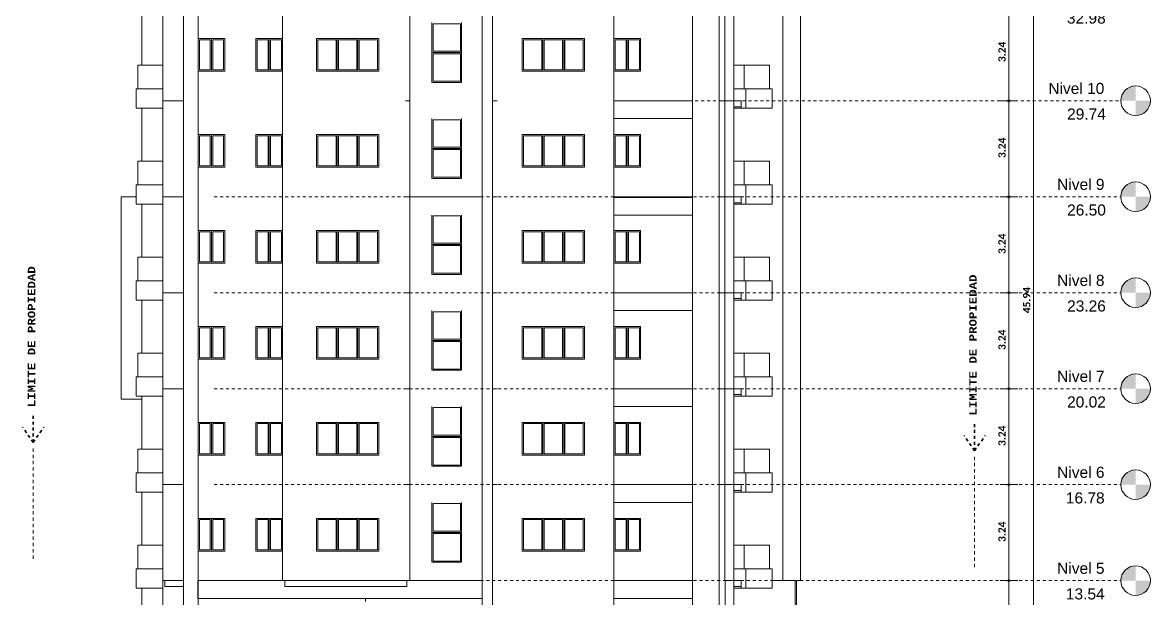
# Model space of a CAD drawing. Header units: metres. Extents: x -144 to 1000, y -717 to 29.
# Drawn here: x 102.48 to 140.6, y -646.13 to -626.69 of the extents above; entities that cross this region are included whole.
import ezdxf

# ---------------------------------------------------------------- set-up
doc = ezdxf.new("R2010")
doc.units = ezdxf.units.M
for name, pattern in [('Basculante', [0.11625, 0.075, -0.04125]), ('basculante modificado', [0.18, 0.1125, -0.0675]), ('Punto 1 mm', [0.075, 0, -0.075])]:
    doc.linetypes.add(name, pattern=pattern)
doc.layers.get('0').update_dxf_attribs({"color": 1})
for name, color, linetype, lineweight in [('A-ANNO-DIMS', 1, 'Continuous', 9), ('A-DETL', 1, 'Continuous', 9), ('A-FLOR', 2, 'Continuous', 9), ('A-FLOR-HRAL', 1, 'Continuous', 9), ('A-FLOR-LEVL', 51, 'Continuous', 9), ('A-GLAZ', 1, 'Continuous', 9), ('A-WALL', 4, 'Continuous', 9), ('G-ANNO-TEXT', 2, 'Continuous', 9), ('S-BEAM', 1, 'Continuous', 9), ('S-COLS', 7, 'Continuous', 9)]:
    doc.layers.add(name, color=color, linetype=linetype, lineweight=lineweight)
doc.styles.add('Arial', font='arial.ttf', dxfattribs={"height": 0.433594})
doc.styles.add('Calibri_B', font='calibrib.ttf', dxfattribs={"height": 0.165})
doc.styles.add('Courier New_B', font='courbd.ttf', dxfattribs={"height": 0.1125})

# ---------------------------------------------------------------- blocks, each defined once
blk = doc.blocks.new('GBGB')
at = {"layer": 'A-ANNO-DIMS', "lineweight": 25}
h = blk.add_hatch(color=256, dxfattribs=at)
edge = h.paths.add_edge_path()
edge.add_arc((135.812, -629.326), 0.0312, 0, 360)
h = blk.add_hatch(color=256, dxfattribs=at)
edge = h.paths.add_edge_path()
edge.add_arc((135.812, -629.326), 0.0312, 0, 360)
h = blk.add_hatch(color=256, dxfattribs=at)
edge = h.paths.add_edge_path()
edge.add_arc((135.812, -632.566), 0.0312, 0, 360)
h = blk.add_hatch(color=256, dxfattribs=at)
edge = h.paths.add_edge_path()
edge.add_arc((135.812, -632.566), 0.0312, 0, 360)
h = blk.add_hatch(color=256, dxfattribs=at)
edge = h.paths.add_edge_path()
edge.add_arc((135.812, -635.806), 0.0312, 0, 360)
h = blk.add_hatch(color=256, dxfattribs=at)
edge = h.paths.add_edge_path()
edge.add_arc((135.812, -635.806), 0.0312, 0, 360)
h = blk.add_hatch(color=256, dxfattribs=at)
edge = h.paths.add_edge_path()
edge.add_arc((135.812, -639.046), 0.0312, 0, 360)
h = blk.add_hatch(color=256, dxfattribs=at)
edge = h.paths.add_edge_path()
edge.add_arc((135.812, -639.046), 0.0312, 0, 360)
h = blk.add_hatch(color=256, dxfattribs=at)
edge = h.paths.add_edge_path()
edge.add_arc((135.812, -642.286), 0.0312, 0, 360)
h = blk.add_hatch(color=256, dxfattribs=at)
edge = h.paths.add_edge_path()
edge.add_arc((135.812, -642.286), 0.0312, 0, 360)
h = blk.add_hatch(color=256, dxfattribs=at)
edge = h.paths.add_edge_path()
edge.add_arc((135.812, -645.526), 0.0312, 0, 360)
h = blk.add_hatch(color=256, dxfattribs=at)
edge = h.paths.add_edge_path()
edge.add_arc((135.812, -645.526), 0.0312, 0, 360)
at = {"layer": 'A-FLOR-LEVL'}
h = blk.add_hatch(color=256, dxfattribs=at)
edge = h.paths.add_edge_path()
edge.add_line((140.095, -629.326), (139.595, -629.326))
edge.add_arc((140.095, -629.326), 0.5, 90, 180, ccw=False)
edge.add_line((140.095, -628.826), (140.095, -629.326))
h = blk.add_hatch(color=256, dxfattribs=at)
edge = h.paths.add_edge_path()
edge.add_line((140.095, -629.826), (140.095, -629.326))
edge.add_line((140.095, -629.326), (140.595, -629.326))
edge.add_arc((140.095, -629.326), 0.5, 270, 360, ccw=False)
h = blk.add_hatch(color=256, dxfattribs=at)
edge = h.paths.add_edge_path()
edge.add_line((140.095, -632.566), (139.595, -632.566))
edge.add_arc((140.095, -632.566), 0.5, 90, 180, ccw=False)
edge.add_line((140.095, -632.066), (140.095, -632.566))
h = blk.add_hatch(color=256, dxfattribs=at)
edge = h.paths.add_edge_path()
edge.add_line((140.095, -633.066), (140.095, -632.566))
edge.add_line((140.095, -632.566), (140.595, -632.566))
edge.add_arc((140.095, -632.566), 0.5, 270, 360, ccw=False)
h = blk.add_hatch(color=256, dxfattribs=at)
edge = h.paths.add_edge_path()
edge.add_line((140.095, -635.806), (139.595, -635.806))
edge.add_arc((140.095, -635.806), 0.5, 90, 180, ccw=False)
edge.add_line((140.095, -635.306), (140.095, -635.806))
h = blk.add_hatch(color=256, dxfattribs=at)
edge = h.paths.add_edge_path()
edge.add_line((140.095, -636.306), (140.095, -635.806))
edge.add_line((140.095, -635.806), (140.595, -635.806))
edge.add_arc((140.095, -635.806), 0.5, 270, 360, ccw=False)
h = blk.add_hatch(color=256, dxfattribs=at)
edge = h.paths.add_edge_path()
edge.add_line((140.095, -639.046), (139.595, -639.046))
edge.add_arc((140.095, -639.046), 0.5, 90, 180, ccw=False)
edge.add_line((140.095, -638.546), (140.095, -639.046))
h = blk.add_hatch(color=256, dxfattribs=at)
edge = h.paths.add_edge_path()
edge.add_line((140.095, -639.546), (140.095, -639.046))
edge.add_line((140.095, -639.046), (140.595, -639.046))
edge.add_arc((140.095, -639.046), 0.5, 270, 360, ccw=False)
h = blk.add_hatch(color=256, dxfattribs=at)
edge = h.paths.add_edge_path()
edge.add_line((140.095, -642.286), (139.595, -642.286))
edge.add_arc((140.095, -642.286), 0.5, 90, 180, ccw=False)
edge.add_line((140.095, -641.786), (140.095, -642.286))
h = blk.add_hatch(color=256, dxfattribs=at)
edge = h.paths.add_edge_path()
edge.add_line((140.095, -642.786), (140.095, -642.286))
edge.add_line((140.095, -642.286), (140.595, -642.286))
edge.add_arc((140.095, -642.286), 0.5, 270, 360, ccw=False)
h = blk.add_hatch(color=256, dxfattribs=at)
edge = h.paths.add_edge_path()
edge.add_line((140.095, -645.526), (139.595, -645.526))
edge.add_arc((140.095, -645.526), 0.5, 90, 180, ccw=False)
edge.add_line((140.095, -645.026), (140.095, -645.526))
h = blk.add_hatch(color=256, dxfattribs=at)
edge = h.paths.add_edge_path()
edge.add_line((140.095, -646.026), (140.095, -645.526))
edge.add_line((140.095, -645.526), (140.595, -645.526))
edge.add_arc((140.095, -645.526), 0.5, 270, 360, ccw=False)
at = {"layer": 'A-ANNO-DIMS'}
for p, q in [((136.649, -659.066), (136.649, -613.126)), ((135.812, -629.326), (135.812, -626.086)), ((135.812, -629.326), (135.512, -629.326)), ((135.812, -629.326), (135.512, -629.326)), ((135.812, -632.566), (135.812, -629.326)), ((135.812, -629.326), (136.112, -629.326)), ((135.812, -629.326), (136.112, -629.326)), ((135.812, -632.566), (135.512, -632.566)), ((135.812, -632.566), (135.512, -632.566)), ((135.812, -635.806), (135.812, -632.566)), ((135.812, -632.566), (136.112, -632.566)), ((135.812, -632.566), (136.112, -632.566)), ((135.812, -635.806), (135.512, -635.806)), ((135.812, -635.806), (135.512, -635.806)), ((135.812, -639.046), (135.812, -635.806)), ((135.812, -635.806), (136.112, -635.806)), ((135.812, -635.806), (136.112, -635.806)), ((135.812, -639.046), (135.512, -639.046)), ((135.812, -639.046), (135.512, -639.046)), ((135.812, -642.286), (135.812, -639.046)), ((135.812, -639.046), (136.112, -639.046)), ((135.812, -639.046), (136.112, -639.046)), ((135.812, -642.286), (135.512, -642.286)), ((135.812, -642.286), (135.512, -642.286)), ((135.812, -645.526), (135.812, -642.286)), ((135.812, -642.286), (136.112, -642.286)), ((135.812, -642.286), (136.112, -642.286)), ((135.812, -645.526), (135.512, -645.526)), ((135.812, -645.526), (135.512, -645.526)), ((135.812, -648.766), (135.812, -645.526)), ((135.812, -645.526), (136.112, -645.526)), ((135.812, -645.526), (136.112, -645.526))]:
    blk.add_line(p, q, dxfattribs=at)
at = {"layer": 'A-ANNO-DIMS', "lineweight": 25}
for centre in [(135.812, -629.326), (135.812, -629.326), (135.812, -632.566), (135.812, -632.566), (135.812, -635.806), (135.812, -635.806), (135.812, -639.046), (135.812, -639.046), (135.812, -642.286), (135.812, -642.286), (135.812, -645.526), (135.812, -645.526)]:
    blk.add_circle(centre, 0.0312, dxfattribs=at)
at = {"layer": 'A-DETL', "color": 7, "linetype": 'Basculante', "lineweight": 35}
for p, q in [((102.843, -640.86), (102.843, -639.946)), ((134.652, -641.14), (134.652, -640.226)), ((102.843, -640.86), (102.483, -640.346)), ((102.843, -640.86), (103.202, -640.346)), ((134.652, -641.14), (134.293, -640.626)), ((134.652, -641.14), (135.012, -640.626))]:
    blk.add_line(p, q, dxfattribs=at)
at = {"layer": 'A-DETL', "color": 7, "linetype": 'basculante modificado'}
for p, q in [((102.843, -641.061), (102.843, -644.871)), ((134.652, -641.341), (134.652, -645.151))]:
    blk.add_line(p, q, dxfattribs=at)
at = {"layer": 'A-FLOR'}
for p, q in [((126.769, -629.526), (126.518, -629.526)), ((126.769, -632.766), (126.518, -632.766)), ((126.769, -636.006), (126.518, -636.006)), ((126.769, -639.246), (126.518, -639.246)), ((126.769, -642.486), (126.518, -642.486)), ((107.293, -645.526), (107.293, -645.726)), ((111.343, -645.526), (111.343, -645.726)), ((115.468, -645.726), (115.468, -645.526)), ((107.918, -645.726), (107.293, -645.726)), ((115.468, -645.726), (111.343, -645.726)), ((126.769, -645.726), (126.518, -645.726))]:
    blk.add_line(p, q, dxfattribs=at)
at = {"layer": 'A-FLOR-HRAL'}
for p, q in [((106.381, -628.126), (107.218, -628.126)), ((106.381, -628.126), (106.381, -628.926)), ((126.869, -628.126), (126.518, -628.126)), ((126.869, -628.926), (126.869, -628.126)), ((127.722, -628.126), (126.869, -628.126)), ((127.722, -628.926), (127.722, -628.126)), ((106.381, -631.366), (107.218, -631.366)), ((106.381, -631.366), (106.381, -632.166)), ((126.869, -631.366), (126.518, -631.366)), ((126.869, -632.166), (126.869, -631.366)), ((127.722, -631.366), (126.869, -631.366)), ((127.722, -632.166), (127.722, -631.366)), ((106.381, -634.606), (107.218, -634.606)), ((106.381, -634.606), (106.381, -635.406)), ((126.869, -634.606), (126.518, -634.606)), ((126.869, -635.406), (126.869, -634.606)), ((127.722, -634.606), (126.869, -634.606)), ((127.722, -635.406), (127.722, -634.606)), ((106.381, -637.846), (107.218, -637.846)), ((106.381, -637.846), (106.381, -638.646)), ((126.869, -637.846), (126.518, -637.846)), ((126.869, -638.646), (126.869, -637.846)), ((127.722, -637.846), (126.869, -637.846)), ((127.722, -638.646), (127.722, -637.846)), ((106.381, -641.086), (107.218, -641.086)), ((106.381, -641.086), (106.381, -641.886)), ((126.869, -641.086), (126.518, -641.086)), ((126.869, -641.886), (126.869, -641.086)), ((127.722, -641.086), (126.869, -641.086)), ((127.722, -641.886), (127.722, -641.086)), ((106.381, -644.326), (107.218, -644.326)), ((106.381, -644.326), (106.381, -645.126)), ((126.869, -644.326), (126.518, -644.326)), ((126.869, -645.126), (126.869, -644.326)), ((127.722, -644.326), (126.869, -644.326)), ((127.722, -645.126), (127.722, -644.326))]:
    blk.add_line(p, q, dxfattribs=at)
at = {"layer": 'A-FLOR-LEVL', "color": 251, "linetype": 'Punto 1 mm', "true_color": 0x6c6c6c}
for p, q in [((125.215, -629.326), (139.595, -629.326)), ((108.958, -632.566), (139.595, -632.566)), ((108.958, -635.806), (139.595, -635.806)), ((108.958, -639.046), (139.595, -639.046)), ((108.958, -642.286), (139.595, -642.286)), ((108.958, -645.526), (139.595, -645.526))]:
    blk.add_line(p, q, dxfattribs=at)
at = {"layer": 'A-FLOR-LEVL'}
for centre in [(140.095, -629.326), (140.095, -632.566), (140.095, -635.806), (140.095, -639.046), (140.095, -642.286), (140.095, -645.526)]:
    blk.add_circle(centre, 0.5, dxfattribs=at)
at = {"layer": 'A-GLAZ'}
for p, q in [((116.358, -627.656), (116.358, -626.726)), ((116.358, -626.726), (117.278, -626.726)), ((117.278, -626.726), (117.278, -627.656)), ((108.828, -627.266), (108.458, -627.266)), ((108.458, -627.266), (108.458, -628.286)), ((108.828, -628.286), (108.828, -627.266)), ((108.868, -628.326), (108.868, -627.226)), ((108.868, -627.226), (108.868, -628.326)), ((109.278, -627.266), (108.908, -627.266)), ((108.908, -627.266), (108.908, -628.286)), ((109.278, -628.286), (109.278, -627.266)), ((110.778, -627.266), (110.408, -627.266)), ((110.408, -627.266), (110.408, -628.286)), ((110.778, -628.286), (110.778, -627.266)), ((110.818, -628.326), (110.818, -627.226)), ((110.818, -627.226), (110.818, -628.326)), ((111.228, -627.266), (110.858, -627.266)), ((110.858, -627.266), (110.858, -628.286)), ((111.228, -628.286), (111.228, -627.266)), ((113.078, -627.266), (112.458, -627.266)), ((112.458, -627.266), (112.458, -628.286)), ((113.078, -628.286), (113.078, -627.266)), ((113.118, -628.326), (113.118, -627.226)), ((113.118, -627.226), (113.118, -628.326)), ((113.778, -627.266), (113.158, -627.266)), ((113.158, -627.266), (113.158, -628.286)), ((113.778, -628.286), (113.778, -627.266)), ((113.818, -627.226), (113.818, -628.326)), ((113.818, -628.326), (113.818, -627.226)), ((114.478, -627.266), (113.858, -627.266)), ((113.858, -627.266), (113.858, -628.286)), ((114.478, -628.286), (114.478, -627.266)), ((120.028, -627.266), (119.408, -627.266)), ((119.408, -627.266), (119.408, -628.286)), ((120.028, -628.286), (120.028, -627.266)), ((120.068, -628.326), (120.068, -627.226)), ((120.068, -627.226), (120.068, -628.326)), ((120.728, -627.266), (120.108, -627.266)), ((120.108, -627.266), (120.108, -628.286)), ((120.728, -628.286), (120.728, -627.266)), ((120.768, -627.226), (120.768, -628.326)), ((120.768, -628.326), (120.768, -627.226)), ((121.428, -627.266), (120.808, -627.266)), ((120.808, -627.266), (120.808, -628.286)), ((121.428, -628.286), (121.428, -627.266)), ((122.878, -627.266), (122.508, -627.266)), ((122.508, -627.266), (122.508, -628.286)), ((122.878, -628.286), (122.878, -627.266)), ((122.918, -628.326), (122.918, -627.226)), ((122.918, -627.226), (122.918, -628.326)), ((123.328, -627.266), (122.958, -627.266)), ((122.958, -627.266), (122.958, -628.286)), ((123.328, -628.286), (123.328, -627.266)), ((116.318, -627.696), (117.318, -627.696)), ((117.318, -627.696), (116.318, -627.696)), ((117.278, -627.656), (116.358, -627.656)), ((116.358, -628.666), (116.358, -627.736)), ((116.358, -627.736), (117.278, -627.736)), ((117.278, -627.736), (117.278, -628.666)), ((108.828, -628.286), (108.458, -628.286)), ((109.278, -628.286), (108.908, -628.286)), ((110.778, -628.286), (110.408, -628.286)), ((111.228, -628.286), (110.858, -628.286)), ((113.078, -628.286), (112.458, -628.286)), ((113.778, -628.286), (113.158, -628.286)), ((114.478, -628.286), (113.858, -628.286)), ((120.028, -628.286), (119.408, -628.286)), ((120.728, -628.286), (120.108, -628.286)), ((121.428, -628.286), (120.808, -628.286)), ((122.878, -628.286), (122.508, -628.286)), ((123.328, -628.286), (122.958, -628.286)), ((117.278, -628.666), (116.358, -628.666)), ((116.358, -630.896), (116.358, -629.966)), ((116.358, -629.966), (117.278, -629.966)), ((117.278, -629.966), (117.278, -630.896)), ((108.828, -630.506), (108.458, -630.506)), ((108.458, -630.506), (108.458, -631.526)), ((108.828, -631.526), (108.828, -630.506)), ((108.868, -631.566), (108.868, -630.466)), ((108.868, -630.466), (108.868, -631.566)), ((109.278, -630.506), (108.908, -630.506)), ((108.908, -630.506), (108.908, -631.526)), ((109.278, -631.526), (109.278, -630.506)), ((110.778, -630.506), (110.408, -630.506)), ((110.408, -630.506), (110.408, -631.526)), ((110.778, -631.526), (110.778, -630.506)), ((110.818, -631.566), (110.818, -630.466)), ((110.818, -630.466), (110.818, -631.566)), ((111.228, -630.506), (110.858, -630.506)), ((110.858, -630.506), (110.858, -631.526)), ((111.228, -631.526), (111.228, -630.506)), ((113.078, -630.506), (112.458, -630.506)), ((112.458, -630.506), (112.458, -631.526)), ((113.078, -631.526), (113.078, -630.506)), ((113.118, -631.566), (113.118, -630.466)), ((113.118, -630.466), (113.118, -631.566)), ((113.778, -630.506), (113.158, -630.506)), ((113.158, -630.506), (113.158, -631.526)), ((113.778, -631.526), (113.778, -630.506)), ((113.818, -630.466), (113.818, -631.566)), ((113.818, -631.566), (113.818, -630.466)), ((114.478, -630.506), (113.858, -630.506)), ((113.858, -630.506), (113.858, -631.526)), ((114.478, -631.526), (114.478, -630.506)), ((120.028, -630.506), (119.408, -630.506)), ((119.408, -630.506), (119.408, -631.526)), ((120.028, -631.526), (120.028, -630.506)), ((120.068, -631.566), (120.068, -630.466)), ((120.068, -630.466), (120.068, -631.566)), ((120.728, -630.506), (120.108, -630.506)), ((120.108, -630.506), (120.108, -631.526)), ((120.728, -631.526), (120.728, -630.506)), ((120.768, -630.466), (120.768, -631.566)), ((120.768, -631.566), (120.768, -630.466)), ((121.428, -630.506), (120.808, -630.506)), ((120.808, -630.506), (120.808, -631.526)), ((121.428, -631.526), (121.428, -630.506)), ((122.878, -630.506), (122.508, -630.506)), ((122.508, -630.506), (122.508, -631.526)), ((122.878, -631.526), (122.878, -630.506)), ((122.918, -631.566), (122.918, -630.466)), ((122.918, -630.466), (122.918, -631.566)), ((123.328, -630.506), (122.958, -630.506)), ((122.958, -630.506), (122.958, -631.526)), ((123.328, -631.526), (123.328, -630.506)), ((116.318, -630.936), (117.318, -630.936)), ((117.318, -630.936), (116.318, -630.936)), ((117.278, -630.896), (116.358, -630.896)), ((116.358, -631.906), (116.358, -630.976)), ((116.358, -630.976), (117.278, -630.976)), ((117.278, -630.976), (117.278, -631.906)), ((108.828, -631.526), (108.458, -631.526)), ((109.278, -631.526), (108.908, -631.526)), ((110.778, -631.526), (110.408, -631.526)), ((111.228, -631.526), (110.858, -631.526)), ((113.078, -631.526), (112.458, -631.526)), ((113.778, -631.526), (113.158, -631.526)), ((114.478, -631.526), (113.858, -631.526)), ((120.028, -631.526), (119.408, -631.526)), ((120.728, -631.526), (120.108, -631.526)), ((121.428, -631.526), (120.808, -631.526)), ((122.878, -631.526), (122.508, -631.526)), ((123.328, -631.526), (122.958, -631.526)), ((117.278, -631.906), (116.358, -631.906)), ((116.358, -634.136), (116.358, -633.206)), ((116.358, -633.206), (117.278, -633.206)), ((117.278, -633.206), (117.278, -634.136)), ((108.828, -633.746), (108.458, -633.746)), ((108.458, -633.746), (108.458, -634.766)), ((108.828, -634.766), (108.828, -633.746)), ((108.868, -634.806), (108.868, -633.706)), ((108.868, -633.706), (108.868, -634.806)), ((109.278, -633.746), (108.908, -633.746)), ((108.908, -633.746), (108.908, -634.766)), ((109.278, -634.766), (109.278, -633.746)), ((110.778, -633.746), (110.408, -633.746)), ((110.408, -633.746), (110.408, -634.766)), ((110.778, -634.766), (110.778, -633.746)), ((110.818, -634.806), (110.818, -633.706)), ((110.818, -633.706), (110.818, -634.806)), ((111.228, -633.746), (110.858, -633.746)), ((110.858, -633.746), (110.858, -634.766)), ((111.228, -634.766), (111.228, -633.746)), ((113.078, -633.746), (112.458, -633.746)), ((112.458, -633.746), (112.458, -634.766)), ((113.078, -634.766), (113.078, -633.746)), ((113.118, -634.806), (113.118, -633.706)), ((113.118, -633.706), (113.118, -634.806)), ((113.778, -633.746), (113.158, -633.746)), ((113.158, -633.746), (113.158, -634.766)), ((113.778, -634.766), (113.778, -633.746)), ((113.818, -633.706), (113.818, -634.806)), ((113.818, -634.806), (113.818, -633.706)), ((114.478, -633.746), (113.858, -633.746)), ((113.858, -633.746), (113.858, -634.766)), ((114.478, -634.766), (114.478, -633.746)), ((120.028, -633.746), (119.408, -633.746)), ((119.408, -633.746), (119.408, -634.766)), ((120.028, -634.766), (120.028, -633.746)), ((120.068, -634.806), (120.068, -633.706)), ((120.068, -633.706), (120.068, -634.806)), ((120.728, -633.746), (120.108, -633.746)), ((120.108, -633.746), (120.108, -634.766)), ((120.728, -634.766), (120.728, -633.746)), ((120.768, -633.706), (120.768, -634.806)), ((120.768, -634.806), (120.768, -633.706)), ((121.428, -633.746), (120.808, -633.746)), ((120.808, -633.746), (120.808, -634.766)), ((121.428, -634.766), (121.428, -633.746)), ((122.878, -633.746), (122.508, -633.746)), ((122.508, -633.746), (122.508, -634.766)), ((122.878, -634.766), (122.878, -633.746)), ((122.918, -634.806), (122.918, -633.706)), ((122.918, -633.706), (122.918, -634.806)), ((123.328, -633.746), (122.958, -633.746)), ((122.958, -633.746), (122.958, -634.766)), ((123.328, -634.766), (123.328, -633.746)), ((116.318, -634.176), (117.318, -634.176)), ((117.318, -634.176), (116.318, -634.176)), ((117.278, -634.136), (116.358, -634.136)), ((116.358, -635.146), (116.358, -634.216)), ((116.358, -634.216), (117.278, -634.216)), ((117.278, -634.216), (117.278, -635.146)), ((108.828, -634.766), (108.458, -634.766)), ((109.278, -634.766), (108.908, -634.766)), ((110.778, -634.766), (110.408, -634.766)), ((111.228, -634.766), (110.858, -634.766)), ((113.078, -634.766), (112.458, -634.766)), ((113.778, -634.766), (113.158, -634.766)), ((114.478, -634.766), (113.858, -634.766)), ((120.028, -634.766), (119.408, -634.766)), ((120.728, -634.766), (120.108, -634.766)), ((121.428, -634.766), (120.808, -634.766)), ((122.878, -634.766), (122.508, -634.766)), ((123.328, -634.766), (122.958, -634.766)), ((117.278, -635.146), (116.358, -635.146)), ((116.358, -637.376), (116.358, -636.446)), ((116.358, -636.446), (117.278, -636.446)), ((117.278, -636.446), (117.278, -637.376)), ((108.828, -636.986), (108.458, -636.986)), ((108.458, -636.986), (108.458, -638.006)), ((108.828, -638.006), (108.828, -636.986)), ((108.868, -638.046), (108.868, -636.946)), ((108.868, -636.946), (108.868, -638.046)), ((109.278, -636.986), (108.908, -636.986)), ((108.908, -636.986), (108.908, -638.006)), ((109.278, -638.006), (109.278, -636.986)), ((110.778, -636.986), (110.408, -636.986)), ((110.408, -636.986), (110.408, -638.006)), ((110.778, -638.006), (110.778, -636.986)), ((110.818, -638.046), (110.818, -636.946)), ((110.818, -636.946), (110.818, -638.046)), ((111.228, -636.986), (110.858, -636.986)), ((110.858, -636.986), (110.858, -638.006)), ((111.228, -638.006), (111.228, -636.986)), ((113.078, -636.986), (112.458, -636.986)), ((112.458, -636.986), (112.458, -638.006)), ((113.078, -638.006), (113.078, -636.986)), ((113.118, -638.046), (113.118, -636.946)), ((113.118, -636.946), (113.118, -638.046)), ((113.778, -636.986), (113.158, -636.986)), ((113.158, -636.986), (113.158, -638.006)), ((113.778, -638.006), (113.778, -636.986)), ((113.818, -636.946), (113.818, -638.046)), ((113.818, -638.046), (113.818, -636.946)), ((114.478, -636.986), (113.858, -636.986)), ((113.858, -636.986), (113.858, -638.006)), ((114.478, -638.006), (114.478, -636.986)), ((120.028, -636.986), (119.408, -636.986)), ((119.408, -636.986), (119.408, -638.006)), ((120.028, -638.006), (120.028, -636.986)), ((120.068, -638.046), (120.068, -636.946)), ((120.068, -636.946), (120.068, -638.046)), ((120.728, -636.986), (120.108, -636.986)), ((120.108, -636.986), (120.108, -638.006)), ((120.728, -638.006), (120.728, -636.986)), ((120.768, -636.946), (120.768, -638.046)), ((120.768, -638.046), (120.768, -636.946)), ((121.428, -636.986), (120.808, -636.986)), ((120.808, -636.986), (120.808, -638.006)), ((121.428, -638.006), (121.428, -636.986)), ((122.878, -636.986), (122.508, -636.986)), ((122.508, -636.986), (122.508, -638.006)), ((122.878, -638.006), (122.878, -636.986)), ((122.918, -638.046), (122.918, -636.946)), ((122.918, -636.946), (122.918, -638.046)), ((123.328, -636.986), (122.958, -636.986)), ((122.958, -636.986), (122.958, -638.006)), ((123.328, -638.006), (123.328, -636.986)), ((116.318, -637.416), (117.318, -637.416)), ((117.318, -637.416), (116.318, -637.416)), ((117.278, -637.376), (116.358, -637.376)), ((116.358, -638.386), (116.358, -637.456)), ((116.358, -637.456), (117.278, -637.456)), ((117.278, -637.456), (117.278, -638.386)), ((108.828, -638.006), (108.458, -638.006)), ((109.278, -638.006), (108.908, -638.006)), ((110.778, -638.006), (110.408, -638.006)), ((111.228, -638.006), (110.858, -638.006)), ((113.078, -638.006), (112.458, -638.006)), ((113.778, -638.006), (113.158, -638.006)), ((114.478, -638.006), (113.858, -638.006)), ((120.028, -638.006), (119.408, -638.006)), ((120.728, -638.006), (120.108, -638.006)), ((121.428, -638.006), (120.808, -638.006)), ((122.878, -638.006), (122.508, -638.006)), ((123.328, -638.006), (122.958, -638.006)), ((117.278, -638.386), (116.358, -638.386)), ((116.358, -640.616), (116.358, -639.686)), ((116.358, -639.686), (117.278, -639.686)), ((117.278, -639.686), (117.278, -640.616)), ((108.828, -640.226), (108.458, -640.226)), ((108.458, -640.226), (108.458, -641.246)), ((108.828, -641.246), (108.828, -640.226)), ((108.868, -641.286), (108.868, -640.186)), ((108.868, -640.186), (108.868, -641.286)), ((109.278, -640.226), (108.908, -640.226)), ((108.908, -640.226), (108.908, -641.246)), ((109.278, -641.246), (109.278, -640.226)), ((110.778, -640.226), (110.408, -640.226)), ((110.408, -640.226), (110.408, -641.246)), ((110.778, -641.246), (110.778, -640.226)), ((110.818, -641.286), (110.818, -640.186)), ((110.818, -640.186), (110.818, -641.286)), ((111.228, -640.226), (110.858, -640.226)), ((110.858, -640.226), (110.858, -641.246)), ((111.228, -641.246), (111.228, -640.226)), ((113.078, -640.226), (112.458, -640.226)), ((112.458, -640.226), (112.458, -641.246)), ((113.078, -641.246), (113.078, -640.226)), ((113.118, -641.286), (113.118, -640.186)), ((113.118, -640.186), (113.118, -641.286)), ((113.778, -640.226), (113.158, -640.226)), ((113.158, -640.226), (113.158, -641.246)), ((113.778, -641.246), (113.778, -640.226)), ((113.818, -640.186), (113.818, -641.286)), ((113.818, -641.286), (113.818, -640.186)), ((114.478, -640.226), (113.858, -640.226)), ((113.858, -640.226), (113.858, -641.246)), ((114.478, -641.246), (114.478, -640.226)), ((120.028, -640.226), (119.408, -640.226)), ((119.408, -640.226), (119.408, -641.246)), ((120.028, -641.246), (120.028, -640.226)), ((120.068, -641.286), (120.068, -640.186)), ((120.068, -640.186), (120.068, -641.286)), ((120.728, -640.226), (120.108, -640.226)), ((120.108, -640.226), (120.108, -641.246)), ((120.728, -641.246), (120.728, -640.226)), ((120.768, -640.186), (120.768, -641.286)), ((120.768, -641.286), (120.768, -640.186)), ((121.428, -640.226), (120.808, -640.226)), ((120.808, -640.226), (120.808, -641.246)), ((121.428, -641.246), (121.428, -640.226)), ((122.878, -640.226), (122.508, -640.226)), ((122.508, -640.226), (122.508, -641.246)), ((122.878, -641.246), (122.878, -640.226)), ((122.918, -641.286), (122.918, -640.186)), ((122.918, -640.186), (122.918, -641.286)), ((123.328, -640.226), (122.958, -640.226)), ((122.958, -640.226), (122.958, -641.246)), ((123.328, -641.246), (123.328, -640.226)), ((116.318, -640.656), (117.318, -640.656)), ((117.318, -640.656), (116.318, -640.656)), ((117.278, -640.616), (116.358, -640.616)), ((116.358, -641.626), (116.358, -640.696)), ((116.358, -640.696), (117.278, -640.696)), ((117.278, -640.696), (117.278, -641.626)), ((108.828, -641.246), (108.458, -641.246)), ((109.278, -641.246), (108.908, -641.246)), ((110.778, -641.246), (110.408, -641.246)), ((111.228, -641.246), (110.858, -641.246)), ((113.078, -641.246), (112.458, -641.246)), ((113.778, -641.246), (113.158, -641.246)), ((114.478, -641.246), (113.858, -641.246)), ((120.028, -641.246), (119.408, -641.246)), ((120.728, -641.246), (120.108, -641.246)), ((121.428, -641.246), (120.808, -641.246)), ((122.878, -641.246), (122.508, -641.246)), ((123.328, -641.246), (122.958, -641.246)), ((117.278, -641.626), (116.358, -641.626)), ((116.358, -643.856), (116.358, -642.926)), ((116.358, -642.926), (117.278, -642.926)), ((117.278, -642.926), (117.278, -643.856)), ((108.828, -643.466), (108.458, -643.466)), ((108.458, -643.466), (108.458, -644.486)), ((108.828, -644.486), (108.828, -643.466)), ((108.868, -644.526), (108.868, -643.426)), ((108.868, -643.426), (108.868, -644.526)), ((109.278, -643.466), (108.908, -643.466)), ((108.908, -643.466), (108.908, -644.486)), ((109.278, -644.486), (109.278, -643.466)), ((110.778, -643.466), (110.408, -643.466)), ((110.408, -643.466), (110.408, -644.486)), ((110.778, -644.486), (110.778, -643.466)), ((110.818, -644.526), (110.818, -643.426)), ((110.818, -643.426), (110.818, -644.526)), ((111.228, -643.466), (110.858, -643.466)), ((110.858, -643.466), (110.858, -644.486)), ((111.228, -644.486), (111.228, -643.466)), ((113.078, -643.466), (112.458, -643.466)), ((112.458, -643.466), (112.458, -644.486)), ((113.078, -644.486), (113.078, -643.466)), ((113.118, -644.526), (113.118, -643.426)), ((113.118, -643.426), (113.118, -644.526)), ((113.778, -643.466), (113.158, -643.466)), ((113.158, -643.466), (113.158, -644.486)), ((113.778, -644.486), (113.778, -643.466)), ((113.818, -643.426), (113.818, -644.526)), ((113.818, -644.526), (113.818, -643.426)), ((114.478, -643.466), (113.858, -643.466)), ((113.858, -643.466), (113.858, -644.486)), ((114.478, -644.486), (114.478, -643.466)), ((120.028, -643.466), (119.408, -643.466)), ((119.408, -643.466), (119.408, -644.486)), ((120.028, -644.486), (120.028, -643.466)), ((120.068, -644.526), (120.068, -643.426)), ((120.068, -643.426), (120.068, -644.526)), ((120.728, -643.466), (120.108, -643.466)), ((120.108, -643.466), (120.108, -644.486)), ((120.728, -644.486), (120.728, -643.466)), ((120.768, -643.426), (120.768, -644.526)), ((120.768, -644.526), (120.768, -643.426)), ((121.428, -643.466), (120.808, -643.466)), ((120.808, -643.466), (120.808, -644.486)), ((121.428, -644.486), (121.428, -643.466)), ((122.878, -643.466), (122.508, -643.466)), ((122.508, -643.466), (122.508, -644.486)), ((122.878, -644.486), (122.878, -643.466)), ((122.918, -644.526), (122.918, -643.426)), ((122.918, -643.426), (122.918, -644.526)), ((123.328, -643.466), (122.958, -643.466)), ((122.958, -643.466), (122.958, -644.486)), ((123.328, -644.486), (123.328, -643.466)), ((116.318, -643.896), (117.318, -643.896)), ((117.318, -643.896), (116.318, -643.896)), ((117.278, -643.856), (116.358, -643.856)), ((116.358, -644.866), (116.358, -643.936)), ((116.358, -643.936), (117.278, -643.936)), ((117.278, -643.936), (117.278, -644.866)), ((108.828, -644.486), (108.458, -644.486)), ((109.278, -644.486), (108.908, -644.486)), ((110.778, -644.486), (110.408, -644.486)), ((111.228, -644.486), (110.858, -644.486)), ((113.078, -644.486), (112.458, -644.486)), ((113.778, -644.486), (113.158, -644.486)), ((114.478, -644.486), (113.858, -644.486)), ((120.028, -644.486), (119.408, -644.486)), ((120.728, -644.486), (120.108, -644.486)), ((121.428, -644.486), (120.808, -644.486)), ((122.878, -644.486), (122.508, -644.486)), ((123.328, -644.486), (122.958, -644.486)), ((117.278, -644.866), (116.358, -644.866))]:
    blk.add_line(p, q, dxfattribs=at)
at = {"layer": 'A-WALL'}
for p, q in [((126.218, -629.326), (126.218, -612.726)), ((115.568, -613.126), (115.568, -629.326)), ((107.218, -616.366), (107.218, -632.566)), ((128.168, -645.526), (128.168, -619.106)), ((128.768, -619.106), (128.768, -645.526)), ((111.268, -626.086), (111.268, -645.526)), ((118.368, -648.766), (118.368, -626.086)), ((122.468, -648.766), (122.468, -626.086)), ((126.518, -626.086), (126.518, -648.766)), ((106.518, -628.126), (106.518, -626.336)), ((116.318, -628.706), (116.318, -626.686)), ((117.318, -626.686), (117.318, -628.706)), ((108.418, -627.226), (109.318, -627.226)), ((109.318, -627.226), (109.318, -628.326)), ((110.368, -628.326), (110.368, -627.226)), ((110.368, -627.226), (111.268, -627.226)), ((112.418, -628.326), (112.418, -627.226)), ((112.418, -627.226), (114.518, -627.226)), ((114.518, -627.226), (114.518, -628.326)), ((119.368, -628.326), (119.368, -627.226)), ((119.368, -627.226), (121.468, -627.226)), ((121.468, -627.226), (121.468, -628.326)), ((122.468, -627.226), (123.368, -627.226)), ((123.368, -627.226), (123.368, -628.326)), ((109.318, -628.326), (108.418, -628.326)), ((111.268, -628.326), (110.368, -628.326)), ((114.518, -628.326), (112.418, -628.326)), ((121.468, -628.326), (119.368, -628.326)), ((123.368, -628.326), (122.468, -628.326)), ((117.318, -628.706), (116.318, -628.706)), ((107.218, -628.926), (106.318, -628.926)), ((106.318, -628.926), (106.318, -629.576)), ((127.809, -628.926), (126.518, -628.926)), ((126.925, -628.926), (126.925, -629.576)), ((127.809, -629.576), (127.809, -628.926)), ((106.318, -629.576), (107.218, -629.576)), ((106.518, -631.366), (106.518, -629.576)), ((107.918, -629.326), (107.218, -629.326)), ((115.418, -629.326), (115.568, -629.326)), ((115.568, -629.326), (115.568, -645.526)), ((118.368, -629.326), (118.518, -629.326)), ((126.769, -629.326), (126.018, -629.326)), ((126.218, -645.526), (126.218, -629.326)), ((126.518, -629.576), (127.809, -629.576)), ((126.769, -629.576), (126.769, -629.326)), ((116.318, -631.946), (116.318, -629.926)), ((117.318, -629.926), (117.318, -631.946)), ((108.418, -630.466), (109.318, -630.466)), ((109.318, -630.466), (109.318, -631.566)), ((110.368, -631.566), (110.368, -630.466)), ((110.368, -630.466), (111.268, -630.466)), ((112.418, -631.566), (112.418, -630.466)), ((112.418, -630.466), (114.518, -630.466)), ((114.518, -630.466), (114.518, -631.566)), ((119.368, -631.566), (119.368, -630.466)), ((119.368, -630.466), (121.468, -630.466)), ((121.468, -630.466), (121.468, -631.566)), ((122.468, -630.466), (123.368, -630.466)), ((123.368, -630.466), (123.368, -631.566)), ((109.318, -631.566), (108.418, -631.566)), ((111.268, -631.566), (110.368, -631.566)), ((114.518, -631.566), (112.418, -631.566)), ((121.468, -631.566), (119.368, -631.566)), ((123.368, -631.566), (122.468, -631.566)), ((107.218, -632.166), (106.318, -632.166)), ((106.318, -632.166), (106.318, -632.816)), ((117.318, -631.946), (116.318, -631.946)), ((127.809, -632.166), (126.518, -632.166)), ((126.925, -632.166), (126.925, -632.816)), ((127.809, -632.816), (127.809, -632.166)), ((105.818, -632.566), (106.318, -632.566)), ((105.818, -632.566), (105.818, -639.396)), ((107.218, -632.566), (107.218, -648.386)), ((107.918, -632.566), (107.218, -632.566)), ((118.018, -632.566), (115.418, -632.566)), ((118.368, -632.566), (118.518, -632.566)), ((125.118, -632.566), (122.468, -632.566)), ((126.018, -632.566), (126.769, -632.566)), ((126.769, -632.816), (126.769, -632.566)), ((106.318, -632.816), (107.218, -632.816)), ((106.518, -632.816), (106.518, -634.606)), ((106.518, -634.606), (106.518, -632.816)), ((126.518, -632.816), (127.809, -632.816)), ((116.318, -635.186), (116.318, -633.186)), ((117.318, -633.186), (117.318, -635.186)), ((108.418, -633.706), (109.318, -633.706)), ((109.318, -633.706), (109.318, -634.806)), ((110.368, -634.806), (110.368, -633.706)), ((110.368, -633.706), (111.268, -633.706)), ((112.418, -634.806), (112.418, -633.706)), ((112.418, -633.706), (114.518, -633.706)), ((114.518, -633.706), (114.518, -634.806)), ((119.368, -634.806), (119.368, -633.706)), ((119.368, -633.706), (121.468, -633.706)), ((121.468, -633.706), (121.468, -634.806)), ((122.468, -633.706), (123.368, -633.706)), ((123.368, -633.706), (123.368, -634.806)), ((109.318, -634.806), (108.418, -634.806)), ((111.268, -634.806), (110.368, -634.806)), ((114.518, -634.806), (112.418, -634.806)), ((121.468, -634.806), (119.368, -634.806)), ((123.368, -634.806), (122.468, -634.806)), ((117.318, -635.186), (116.318, -635.186)), ((107.218, -635.406), (106.318, -635.406)), ((106.318, -635.406), (106.318, -636.056)), ((127.809, -635.406), (126.518, -635.406)), ((126.925, -635.406), (126.925, -636.056)), ((127.809, -636.056), (127.809, -635.406)), ((106.318, -636.056), (107.218, -636.056)), ((106.518, -636.056), (106.518, -637.846)), ((106.518, -637.846), (106.518, -636.056)), ((107.918, -635.806), (107.218, -635.806)), ((115.418, -635.806), (115.568, -635.806)), ((118.368, -635.806), (118.518, -635.806)), ((126.769, -635.806), (126.018, -635.806)), ((126.518, -636.056), (127.809, -636.056)), ((126.769, -636.056), (126.769, -635.806)), ((116.318, -638.426), (116.318, -636.406)), ((117.318, -636.406), (117.318, -638.426)), ((108.418, -636.946), (109.318, -636.946)), ((109.318, -636.946), (109.318, -638.046)), ((110.368, -638.046), (110.368, -636.946)), ((110.368, -636.946), (111.268, -636.946)), ((112.418, -638.046), (112.418, -636.946)), ((112.418, -636.946), (114.518, -636.946)), ((114.518, -636.946), (114.518, -638.046)), ((119.368, -638.046), (119.368, -636.946)), ((119.368, -636.946), (121.468, -636.946)), ((121.468, -636.946), (121.468, -638.046)), ((122.468, -636.946), (123.368, -636.946)), ((123.368, -636.946), (123.368, -638.046)), ((109.318, -638.046), (108.418, -638.046)), ((111.268, -638.046), (110.368, -638.046)), ((114.518, -638.046), (112.418, -638.046)), ((121.468, -638.046), (119.368, -638.046)), ((123.368, -638.046), (122.468, -638.046)), ((107.218, -638.646), (106.318, -638.646)), ((106.318, -638.646), (106.318, -639.296)), ((117.318, -638.426), (116.318, -638.426)), ((127.809, -638.646), (126.518, -638.646)), ((126.925, -638.646), (126.925, -639.296)), ((127.809, -639.296), (127.809, -638.646)), ((107.918, -639.046), (107.218, -639.046)), ((115.418, -639.046), (115.568, -639.046)), ((118.368, -639.046), (118.518, -639.046)), ((126.769, -639.046), (126.018, -639.046)), ((126.769, -639.296), (126.769, -639.046)), ((106.518, -639.396), (105.818, -639.396)), ((106.318, -639.296), (107.218, -639.296)), ((106.518, -639.296), (106.518, -639.396)), ((106.518, -641.086), (106.518, -639.296)), ((126.518, -639.296), (127.809, -639.296)), ((116.318, -641.666), (116.318, -639.646)), ((117.318, -639.646), (117.318, -641.666)), ((108.418, -640.186), (109.318, -640.186)), ((109.318, -640.186), (109.318, -641.286)), ((110.368, -641.286), (110.368, -640.186)), ((110.368, -640.186), (111.268, -640.186)), ((112.418, -641.286), (112.418, -640.186)), ((112.418, -640.186), (114.518, -640.186)), ((114.518, -640.186), (114.518, -641.286)), ((119.368, -641.286), (119.368, -640.186)), ((119.368, -640.186), (121.468, -640.186)), ((121.468, -640.186), (121.468, -641.286)), ((122.468, -640.186), (123.368, -640.186)), ((123.368, -640.186), (123.368, -641.286)), ((109.318, -641.286), (108.418, -641.286)), ((111.268, -641.286), (110.368, -641.286)), ((114.518, -641.286), (112.418, -641.286)), ((121.468, -641.286), (119.368, -641.286)), ((123.368, -641.286), (122.468, -641.286)), ((117.318, -641.666), (116.318, -641.666)), ((107.218, -641.886), (106.318, -641.886)), ((106.318, -641.886), (106.318, -642.536)), ((127.809, -641.886), (126.518, -641.886)), ((126.925, -641.886), (126.925, -642.536)), ((127.809, -642.536), (127.809, -641.886)), ((106.318, -642.536), (107.218, -642.536)), ((106.518, -644.326), (106.518, -642.536)), ((107.918, -642.286), (107.218, -642.286)), ((115.418, -642.286), (115.568, -642.286)), ((118.368, -642.286), (118.518, -642.286)), ((126.769, -642.286), (126.018, -642.286)), ((126.518, -642.536), (127.809, -642.536)), ((126.769, -642.536), (126.769, -642.286)), ((116.318, -644.906), (116.318, -642.886)), ((117.318, -642.886), (117.318, -644.906)), ((108.418, -643.426), (109.318, -643.426)), ((109.318, -643.426), (109.318, -644.526)), ((110.368, -644.526), (110.368, -643.426)), ((110.368, -643.426), (111.268, -643.426)), ((112.418, -644.526), (112.418, -643.426)), ((112.418, -643.426), (114.518, -643.426)), ((114.518, -643.426), (114.518, -644.526)), ((119.368, -644.526), (119.368, -643.426)), ((119.368, -643.426), (121.468, -643.426)), ((121.468, -643.426), (121.468, -644.526)), ((122.468, -643.426), (123.368, -643.426)), ((123.368, -643.426), (123.368, -644.526)), ((109.318, -644.526), (108.418, -644.526)), ((111.268, -644.526), (110.368, -644.526)), ((114.518, -644.526), (112.418, -644.526)), ((121.468, -644.526), (119.368, -644.526)), ((123.368, -644.526), (122.468, -644.526)), ((107.218, -645.126), (106.318, -645.126)), ((106.318, -645.776), (106.318, -645.126)), ((117.318, -644.906), (116.318, -644.906)), ((127.809, -645.126), (126.518, -645.126)), ((126.925, -645.126), (126.925, -645.776)), ((127.809, -645.776), (127.809, -645.126)), ((107.218, -645.526), (107.918, -645.526)), ((111.268, -645.526), (115.568, -645.526)), ((126.769, -645.526), (126.218, -645.526)), ((126.224, -648.766), (126.224, -645.526)), ((126.769, -645.776), (126.769, -645.526)), ((127.809, -645.526), (128.168, -645.526)), ((128.768, -645.526), (128.168, -645.526)), ((128.595, -648.766), (128.595, -645.526)), ((128.638, -645.526), (128.638, -647.966)), ((106.318, -645.776), (107.218, -645.776)), ((106.518, -645.776), (106.518, -647.566)), ((126.518, -645.776), (127.809, -645.776)), ((114.068, -646.126), (114.068, -646.226))]:
    blk.add_line(p, q, dxfattribs=at)
at = {"layer": 'S-BEAM'}
for p, q in [((122.468, -629.326), (125.118, -629.326)), ((126.018, -629.926), (126.018, -629.326)), ((122.468, -629.926), (125.118, -629.926)), ((122.468, -632.586), (125.118, -632.586)), ((126.018, -633.186), (126.018, -632.586)), ((122.468, -633.186), (125.118, -633.186)), ((122.468, -635.806), (125.118, -635.806)), ((126.018, -636.406), (126.018, -635.806)), ((122.468, -636.406), (125.118, -636.406)), ((122.468, -639.046), (125.118, -639.046)), ((126.018, -639.646), (126.018, -639.046)), ((122.468, -639.646), (125.118, -639.646)), ((122.468, -642.286), (125.118, -642.286)), ((126.018, -642.886), (126.018, -642.286)), ((122.468, -642.886), (125.118, -642.886)), ((108.405, -646.126), (108.405, -645.526)), ((111.268, -645.526), (108.405, -645.526)), ((115.568, -645.526), (118.017, -645.526)), ((118.017, -645.526), (118.017, -646.126)), ((122.468, -645.526), (125.118, -645.526)), ((126.018, -646.126), (126.018, -645.526)), ((108.405, -646.126), (118.017, -646.126)), ((122.468, -646.126), (125.118, -646.126))]:
    blk.add_line(p, q, dxfattribs=at)
at = {"layer": 'S-COLS'}
for p, q in [((107.918, -613.178), (107.918, -648.386)), ((108.418, -648.386), (108.418, -613.178)), ((118.018, -613.178), (118.018, -648.766)), ((125.118, -613.178), (125.118, -648.766)), ((126.018, -648.766), (126.018, -613.178))]:
    blk.add_line(p, q, dxfattribs=at)
at = {"layer": 'A-ANNO-DIMS', "char_height": 0.25, "attachment_point": 1, "rotation": 90, "line_spacing_factor": 1.158048, "style": 'Calibri_B'}
for s, insert, width in [('3.24', (135.453, -628.02), 0.75273), ('3.24', (135.453, -631.26), 0.75273), ('3.24', (135.453, -634.5), 0.75273), ('45.94', (136.29, -636.499), 0.96697), ('3.24', (135.453, -637.74), 0.75273), ('3.24', (135.453, -640.98), 0.75273), ('3.24', (135.453, -644.22), 0.75273)]:
    blk.add_mtext(s, dxfattribs=dict(at, insert=insert, width=width))
at = {"layer": 'A-FLOR-LEVL', "style": 'Arial'}
for s, p in [('32.98', (137.773, -626.721)), ('Nivel 10', (137.145, -629.096)), ('29.74', (137.779, -629.961)), ('Nivel 9', (137.443, -632.336)), ('26.50', (137.779, -633.201)), ('Nivel 8', (137.443, -635.576)), ('23.26', (137.779, -636.441)), ('Nivel 7', (137.443, -638.816)), ('20.02', (137.779, -639.681)), ('Nivel 6', (137.443, -642.056)), ('16.78', (137.738, -642.921)), ('Nivel 5', (137.443, -645.296)), ('13.54', (137.738, -646.161))]:
    blk.add_text(s, height=0.375, dxfattribs=at).set_placement(p)
at = {"layer": 'G-ANNO-TEXT', "style": 'Courier New_B'}
for p in [(102.911, -639.673), (134.721, -639.953)]:
    blk.add_text('LIMITE DE PROPIEDAD', height=0.25, rotation=90, dxfattribs=at).set_placement(p)

msp = doc.modelspace()

# ---------------------------------------------------------------- block references
at = {"color": 3}
msp.add_blockref('GBGB', (0, 0), dxfattribs=at)

doc.saveas('drawing.dxf')
